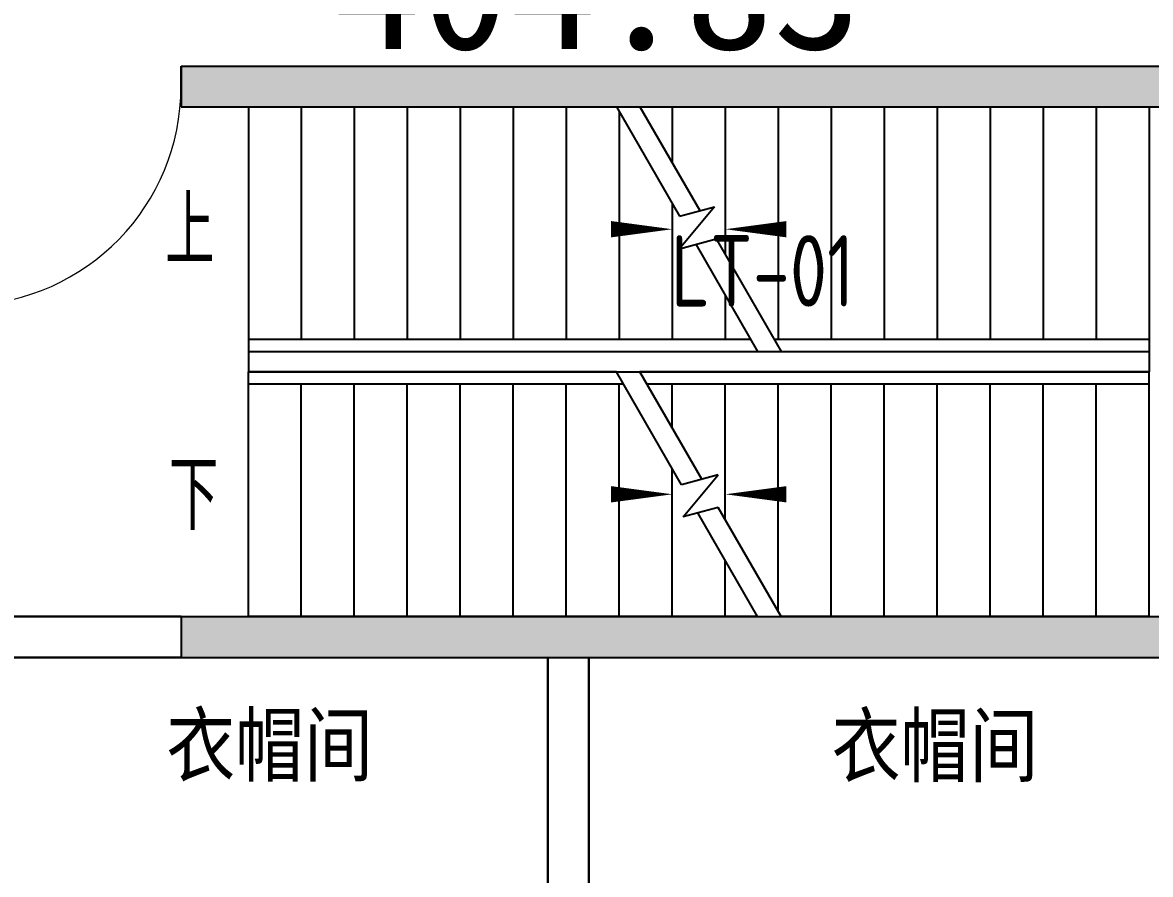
# Model space of a CAD drawing. Extents: x 512858 to 514372, y -232486 to -231710.
# Drawn here: x 513793.05 to 513798.58, y -231983.99 to -231979.81 of the extents above; entities that cross this region are included whole.
import ezdxf

# ---------------------------------------------------------------- set-up
doc = ezdxf.new("R2010")
doc.units = 0
doc.header["$LTSCALE"] = 1000
doc.layers.get('0').update_dxf_attribs({"color": 252})
for name, color, linetype in [('$面积结果', 7, 'Continuous'), ('2#HXT-标准层$0$A-ANNO-100-SYMB', 252, 'Continuous'), ('2#HXT-标准层$0$A-ANNO-100-TXT', 252, 'Continuous'), ('2#HXT-标准层$0$A-FIRE-DOOR', 253, 'Continuous'), ('2#HXT-标准层$0$A-PATT-COLU', 253, 'Continuous'), ('2#HXT-标准层$0$A-STAIR', 253, 'Continuous'), ('2#HXT-标准层$0$A-STR-CONC-B', 253, 'Continuous'), ('2#HXT-标准层$0$A-WALL-S', 253, 'Continuous'), ('A-ANNO-100-TXT', 252, 'Continuous'), ('A1户型$1$A-PATT-COLU', 252, 'Continuous'), ('A1户型$1$A-STR-CONC-B', 252, 'Continuous'), ('A1户型$1$A-WALL-S', 252, 'Continuous'), ('A2户型$1$A-PATT-COLU', 252, 'Continuous'), ('A2户型$1$A-STR-CONC-B', 252, 'Continuous'), ('A2户型$1$A-WALL-S', 252, 'Continuous')]:
    doc.layers.add(name, color=color, linetype=linetype)
doc.styles.add('2#HXT-标准层$0$STANDARD', font='GBENOR', dxfattribs={"bigfont": 'GBCBIG'})
doc.styles.add('dw', font='simhei.ttf')
doc.styles.add('TYDG_02', font='TSSDENG.shx', dxfattribs={"width": 0.8, "bigfont": 'hztxt.shx'})

# ---------------------------------------------------------------- blocks, each defined once
blk = doc.blocks.new('2新135A2户型')
at = {"layer": 'A2户型$1$A-PATT-COLU'}
for points in [[(-60862.02446431626, 167402.2341420536), (-60862.02446431626, 167202.2341420536), (-60562.02446431626, 167202.2341420536), (-60562.02446431626, 167402.2341420536)], [(-60562.02446431626, 167402.2341420536), (-60562.02446431626, 167202.2341420536), (-57562.02434097698, 167202.2341420536), (-57562.02434097698, 167402.2341420536)]]:
    blk.add_hatch(color=256, dxfattribs=at).paths.add_polyline_path(points)
at = {"layer": 'A2户型$1$A-STR-CONC-B'}
for p, q in [((-60862.02446431626, 167402.2341420536), (-60562.02446431626, 167402.2341420536)), ((-60562.02446431626, 167402.2341420536), (-57562.02434097698, 167402.2341420536)), ((-60862.02446431626, 167202.2341420536), (-60562.02446431626, 167202.2341420536)), ((-60562.02446431626, 167202.2341420536), (-57562.02434097698, 167202.2341420536))]:
    blk.add_line(p, q, dxfattribs=at)
at = {"layer": 'A2户型$1$A-WALL-S'}
for p, q in [((-60662.02446040154, 167202.2341420491), (-60662.02439775225, 165602.2368081967)), ((-60462.02446040048, 167202.2341420491), (-60462.02439775225, 165602.2368160278))]:
    blk.add_line(p, q, dxfattribs=at)
blk = doc.blocks.new('2新115A1户型')
at = {"layer": 'A1户型$1$A-PATT-COLU'}
for points in [[(-62462.02434097698, 167202.2341420536), (-60562.02434097696, 167202.2341420536), (-60562.02434097696, 167402.2341420536), (-62462.02434097698, 167402.2341420536)], [(-60562.02434097696, 167402.2341420536), (-60562.02434097696, 167202.2341420536), (-60262.02434097696, 167202.2341420536), (-60262.02434097696, 167402.2341420536)]]:
    blk.add_hatch(color=256, dxfattribs=at).paths.add_polyline_path(points)
at = {"layer": 'A1户型$1$A-STR-CONC-B'}
for p, q in [((-62462.02434097698, 167402.2341420536), (-60562.02434097696, 167402.2341420536)), ((-62462.02434097698, 167402.2341420536), (-62462.02434097698, 167202.2341420536)), ((-60562.02434097696, 167402.2341420536), (-60262.02434097696, 167402.2341420536)), ((-62462.02434097698, 167202.2341420536), (-60562.02434097696, 167202.2341420536)), ((-60562.02434097696, 167202.2341420536), (-60262.02434097696, 167202.2341420536))]:
    blk.add_line(p, q, dxfattribs=at)
at = {"layer": 'A1户型$1$A-WALL-S'}
for p, q in [((-63662.02434097697, 167402.2341420535), (-62462.02434097698, 167402.2341420536)), ((-63662.02434097695, 167202.2341420535), (-62462.02434097697, 167202.2341420536)), ((-60662.02434097696, 165602.2359415426), (-60662.0243409768, 167202.2341420532)), ((-60462.02434097696, 165602.2359415426), (-60462.02434097666, 167202.2341420532))]:
    blk.add_line(p, q, dxfattribs=at)
blk = doc.blocks.new('2新592#HXT-标准层$0$$DorLib2D$00000001')
for p, q in [((0.45, 0.9750000000000001), (0.5000000000000002, 0.9750000000000001)), ((0.45, 0), (0.45, 0.9750000000000001)), ((0.5, 0), (0.5, 0.9750000000000001)), ((0.5, 0), (0.45, 0))]:
    blk.add_line(p, q)
at = {"lineweight": 13}
blk.add_arc((0.475, 0), 0.975, 91.4692835813538, 180, dxfattribs=at)
blk = doc.blocks.new('2新572#HXT-标准层')
at = {"layer": '2#HXT-标准层$0$A-PATT-COLU'}
for points in [[(-54462.02434097696, -23297.76585794636), (-49562.02434097696, -23297.76585794636), (-49562.02434097696, -23097.76585794636), (-54462.02434097696, -23097.76585794636)], [(-54462.02434097696, -25997.76585794633), (-49562.02434097696, -25997.76585794633), (-49562.02434097696, -25797.76585794633), (-54462.02434097696, -25797.76585794633)]]:
    blk.add_hatch(color=256, dxfattribs=at).paths.add_polyline_path(points)
at = {"layer": '2#HXT-标准层$0$A-ANNO-100-SYMB'}
for points in [[(-54262.02434097697, -23897.76585794688, 0, 0, 0), (-52052.02434097697, -23897.76585794688, 0, 80.00000000000001, 0), (-52352.02434097697, -23897.76585794688, 0, 0, 0)], [(-49582.02434097697, -23897.76585794688, 0, 0, 0), (-51792.02434097697, -23897.76585794688, 0, 80.00000000000001, 0), (-51492.02434097697, -23897.76585794688, 0, 0, 0)], [(-54262.02434097697, -25197.76585794688, 0, 0, 0), (-52052.02434097697, -25197.76585794688, 0, 80.00000000000001, 0), (-52352.02434097697, -25197.76585794688, 0, 0, 0)], [(-49582.02434097697, -25197.76585794688, 0, 0, 0), (-51792.02434097697, -25197.76585794688, 0, 80.00000000000001, 0), (-51492.02434097697, -25197.76585794688, 0, 0, 0)]]:
    blk.add_lwpolyline(points, format="xyseb", dxfattribs=at)
at = {"layer": '2#HXT-标准层$0$A-STAIR'}
for p, q in [((-54132.02434097697, -23297.76585794688), (-52326.16952940955, -23297.76585794687)), ((-54132.02434097697, -23297.76585794688), (-54132.02434097708, -24437.76585794693)), ((-53872.02434097697, -23297.76585794688), (-53872.02434097708, -24437.76585794693)), ((-53612.02434097697, -23297.76585794688), (-53612.02434097708, -24437.76585794693)), ((-53352.02434097697, -23297.76585794688), (-53352.02434097708, -24437.76585794693)), ((-53092.02434097697, -23297.76585794688), (-53092.02434097708, -24437.76585794693)), ((-52832.02434097697, -23297.76585794688), (-52832.02434097708, -24437.76585794693)), ((-52572.02434097697, -23297.76585794688), (-52572.02434097708, -24437.76585794693)), ((-52326.16952940967, -23297.76585794687), (-52016.94307331978, -23833.36179093902)), ((-52312.02434097698, -23322.2660429947), (-52312.02434097708, -24437.76585794693)), ((-52210.69947557188, -23297.76585794687), (-49712.02434097697, -23297.76585794688)), ((-52210.69947557178, -23297.76585794687), (-51916.94307331985, -23806.56687169593)), ((-52052.02434097697, -23297.76585794688), (-52052.02434097701, -23572.59925296306)), ((-51792.02434097697, -23297.76585794688), (-51792.02434097711, -24022.9324629307)), ((-51532.02434097697, -23297.76585794688), (-51532.02434097707, -24437.76585794693)), ((-51272.02434097697, -23297.76585794688), (-51272.02434097707, -24437.76585794693)), ((-51012.02434097697, -23297.76585794688), (-51012.02434097707, -24437.76585794693)), ((-50752.02434097697, -23297.76585794688), (-50752.02434097707, -24437.76585794693)), ((-50492.02434097697, -23297.76585794688), (-50492.02434097707, -24437.76585794693)), ((-50232.02434097697, -23297.76585794688), (-50232.02434097707, -24437.76585794693)), ((-49972.02434097697, -23297.76585794688), (-49972.02434097707, -24437.76585794693)), ((-49712.02434097697, -23297.76585794688), (-49712.02434097707, -24437.76585794693)), ((-52052.02434097703, -23772.5992529625), (-52052.02434097708, -24437.76585794693)), ((-51844.59152206958, -23787.18033196787), (-52017.48375643716, -23993.22527340707)), ((-52016.94307331978, -23833.36179093902), (-51844.59152206958, -23787.18033196787)), ((-52017.48375643716, -23993.22527340707), (-51837.08376988747, -23944.88724269789)), ((-51837.08376988747, -23944.88724269789), (-51517.87915254432, -24497.76585794687)), ((-51937.08376988741, -23971.68216194099), (-51633.3492063823, -24497.76585794687)), ((-51792.02434097714, -24222.93246293013), (-51792.02434097707, -24437.76585794693)), ((-54132.02434097708, -24437.76585794693), (-54132.02434097697, -24497.76585794688)), ((-54132.02434097697, -24437.76585794688), (-51667.99022253334, -24437.76585794692)), ((-54132.02434097697, -24437.76585794688), (-54132.02434097697, -24497.76585794688)), ((-51552.52016869567, -24437.76585794693), (-49712.02434097697, -24437.76585794688)), ((-49712.02434097707, -24437.76585794693), (-49712.02434097697, -24497.76585794688)), ((-49712.02434097697, -24437.76585794688), (-49712.02434097697, -24497.76585794688)), ((-54132.02434097697, -24497.76585794688), (-51633.34920638201, -24497.76585794687)), ((-54132.02434097697, -24497.76585794688), (-51633.34920638201, -24497.76585794687)), ((-51517.87915254433, -24497.76585794687), (-49712.02434097697, -24497.76585794688)), ((-51517.87915254433, -24497.76585794687), (-49712.02434097697, -24497.76585794688)), ((-52326.1695294099, -24597.76585794693), (-54132.02434097697, -24597.76585794688)), ((-54132.02434097687, -24657.76585794687), (-54132.02434097697, -24597.76585794688)), ((-52326.1695294099, -24597.76585794693), (-54132.02434097697, -24597.76585794688)), ((-54132.02434097697, -24657.76585794688), (-54132.02434097697, -24597.76585794688)), ((-52006.96491206518, -25150.64447319834), (-52326.16952940977, -24597.76585794693)), ((-49712.02434097697, -24597.76585794688), (-52210.69947557146, -24597.76585794693)), ((-51906.96491206516, -25123.84955395522), (-52210.69947557175, -24597.76585794693)), ((-49712.02434097697, -24597.76585794688), (-52210.69947557146, -24597.76585794693)), ((-49712.02434097707, -24657.76585794687), (-49712.02434097697, -24597.76585794688)), ((-49712.02434097697, -24657.76585794688), (-49712.02434097697, -24597.76585794688)), ((-54132.02434097697, -25797.76585794688), (-54132.02434097687, -24657.76585794687)), ((-52291.52851325856, -24657.76585794687), (-54132.02434097697, -24657.76585794688)), ((-53872.02434097697, -25797.76585794688), (-53872.02434097687, -24657.76585794687)), ((-53612.02434097697, -25797.76585794688), (-53612.02434097687, -24657.76585794687)), ((-53352.02434097697, -25797.76585794688), (-53352.02434097687, -24657.76585794687)), ((-53092.02434097697, -25797.76585794688), (-53092.02434097687, -24657.76585794687)), ((-52832.02434097697, -25797.76585794688), (-52832.02434097687, -24657.76585794687)), ((-52572.02434097697, -25797.76585794688), (-52572.02434097687, -24657.76585794687)), ((-52312.02434097697, -25797.76585794688), (-52312.02434097687, -24657.76585794687)), ((-49712.02434097697, -24657.76585794688), (-52176.05845942013, -24657.76585794687)), ((-52052.02434097685, -24872.5992529627), (-52052.02434097687, -24657.76585794687)), ((-51792.0243409769, -25322.93246293101), (-51792.02434097687, -24657.76585794687)), ((-51532.02434097694, -25773.26567289886), (-51532.02434097687, -24657.76585794687)), ((-51272.02434097697, -25797.76585794688), (-51272.02434097687, -24657.76585794687)), ((-51012.02434097697, -25797.76585794688), (-51012.02434097687, -24657.76585794687)), ((-50752.02434097697, -25797.76585794688), (-50752.02434097687, -24657.76585794687)), ((-50492.02434097697, -25797.76585794688), (-50492.02434097707, -24657.76585794687)), ((-50232.02434097697, -25797.76585794688), (-50232.02434097707, -24657.76585794687)), ((-49972.02434097697, -25797.76585794688), (-49972.02434097707, -24657.76585794687)), ((-49712.02434097697, -25797.76585794688), (-49712.02434097707, -24657.76585794687)), ((-52052.02434097697, -25797.76585794688), (-52052.02434097687, -25072.5992529635)), ((-51826.56492551678, -25102.3064424867), (-52006.96491206518, -25150.64447319834)), ((-51999.45715988436, -25308.3513839259), (-51826.56492551678, -25102.3064424867)), ((-51827.10560863525, -25262.16992495292), (-51999.45715988436, -25308.3513839259)), ((-51517.87915254432, -25797.76585794687), (-51827.10560863525, -25262.16992495292)), ((-51633.34920638202, -25797.76585794687), (-51927.10560863523, -25288.96484419602)), ((-51792.02434097697, -25797.76585794688), (-51792.0243409769, -25522.9324629301)), ((-51633.34920638156, -25797.76585794687), (-54132.02434097697, -25797.76585794688)), ((-49712.02434097697, -25797.76585794688), (-51517.87915254428, -25797.76585794687))]:
    blk.add_line(p, q, dxfattribs=at)
at = {"layer": '2#HXT-标准层$0$A-STR-CONC-B'}
for p, q in [((-54462.02434097696, -23097.76585794636), (-49562.02434097696, -23097.76585794636)), ((-54462.02434097696, -23097.76585794636), (-54462.02434097696, -23297.76585794636)), ((-54462.02434097696, -23297.76585794636), (-49562.02434097696, -23297.76585794636)), ((-54462.02434097696, -25797.76585794633), (-49562.02434097696, -25797.76585794633)), ((-54462.02434097696, -25797.76585794633), (-54462.02434097696, -25997.76585794633)), ((-54462.02434097696, -25997.76585794633), (-49562.02434097696, -25997.76585794633))]:
    blk.add_line(p, q, dxfattribs=at)
at = {"layer": '2#HXT-标准层$0$A-WALL-S'}
for p, q in [((-54462.02434097696, -23297.76585794636), (-54462.02434097696, -23097.76585794636)), ((-54132.02434097693, -24497.76585794688), (-49712.02434097689, -24497.76585794688)), ((-54132.02434097693, -24497.76585794688), (-54132.02434097693, -24597.76585794688)), ((-49712.02434097689, -24497.76585794688), (-49712.02434097689, -24597.76585794688)), ((-54132.02434097693, -24597.76585794688), (-49712.02434097689, -24597.76585794688)), ((-54462.02434097696, -25797.76585794633), (-55662.02434097687, -25797.76585794647)), ((-54462.02434097696, -25997.76585794633), (-55662.02434097687, -25997.76585794628))]:
    blk.add_line(p, q, dxfattribs=at)
at = {"layer": '2#HXT-标准层$0$A-FIRE-DOOR', "xscale": -1100, "yscale": -1100, "zscale": 200}
blk.add_blockref('2新592#HXT-标准层$0$$DorLib2D$00000001', (-55012.02434097721, -23197.76585794636), dxfattribs=at)
at = {"layer": '2#HXT-标准层$0$A-ANNO-100-TXT', "color": 7, "style": '2#HXT-标准层$0$STANDARD'}
for s, p in [('上', (-54540.53497927484, -24072.76585794688)), ('下', (-54521.91795799824, -25372.76585794688))]:
    blk.add_text(s, height=337.5886524822695, dxfattribs=at).set_placement(p)

msp = doc.modelspace()

# ---------------------------------------------------------------- block references
at = {"xscale": 0.001, "yscale": 0.001, "zscale": 0.001}
for name, p in [('2新115A1户型', (513856.2865607127, -232150.126625341)), ('2新135A2户型', (513856.2865607127, -232150.126625341)), ('2新572#HXT-标准层', (513848.2865607127, -231956.926625341))]:
    msp.add_blockref(name, p, dxfattribs=at)

# ---------------------------------------------------------------- texts
at = {"layer": '$面积结果', "color": 1, "style": 'dw'}
msp.add_text('404.83', height=0.6345274638460251, dxfattribs=at).set_placement((513794.5717317166, -231979.94091584173))
at = {"layer": 'A-ANNO-100-TXT', "style": 'TYDG_02', "width": 0.8}
msp.add_text('LT-01', height=0.35, dxfattribs=at).set_placement((513796.2268359889, -231981.2036906847))
at = {"layer": 'A-ANNO-100-TXT', "style": 'TYDG_02'}
for p in [(513793.7528806864, -231983.5342986593), (513797.0171162886, -231983.5368695777)]:
    msp.add_text('衣帽间', height=0.3375886524822695, dxfattribs=at).set_placement(p)

doc.saveas('drawing.dxf')
